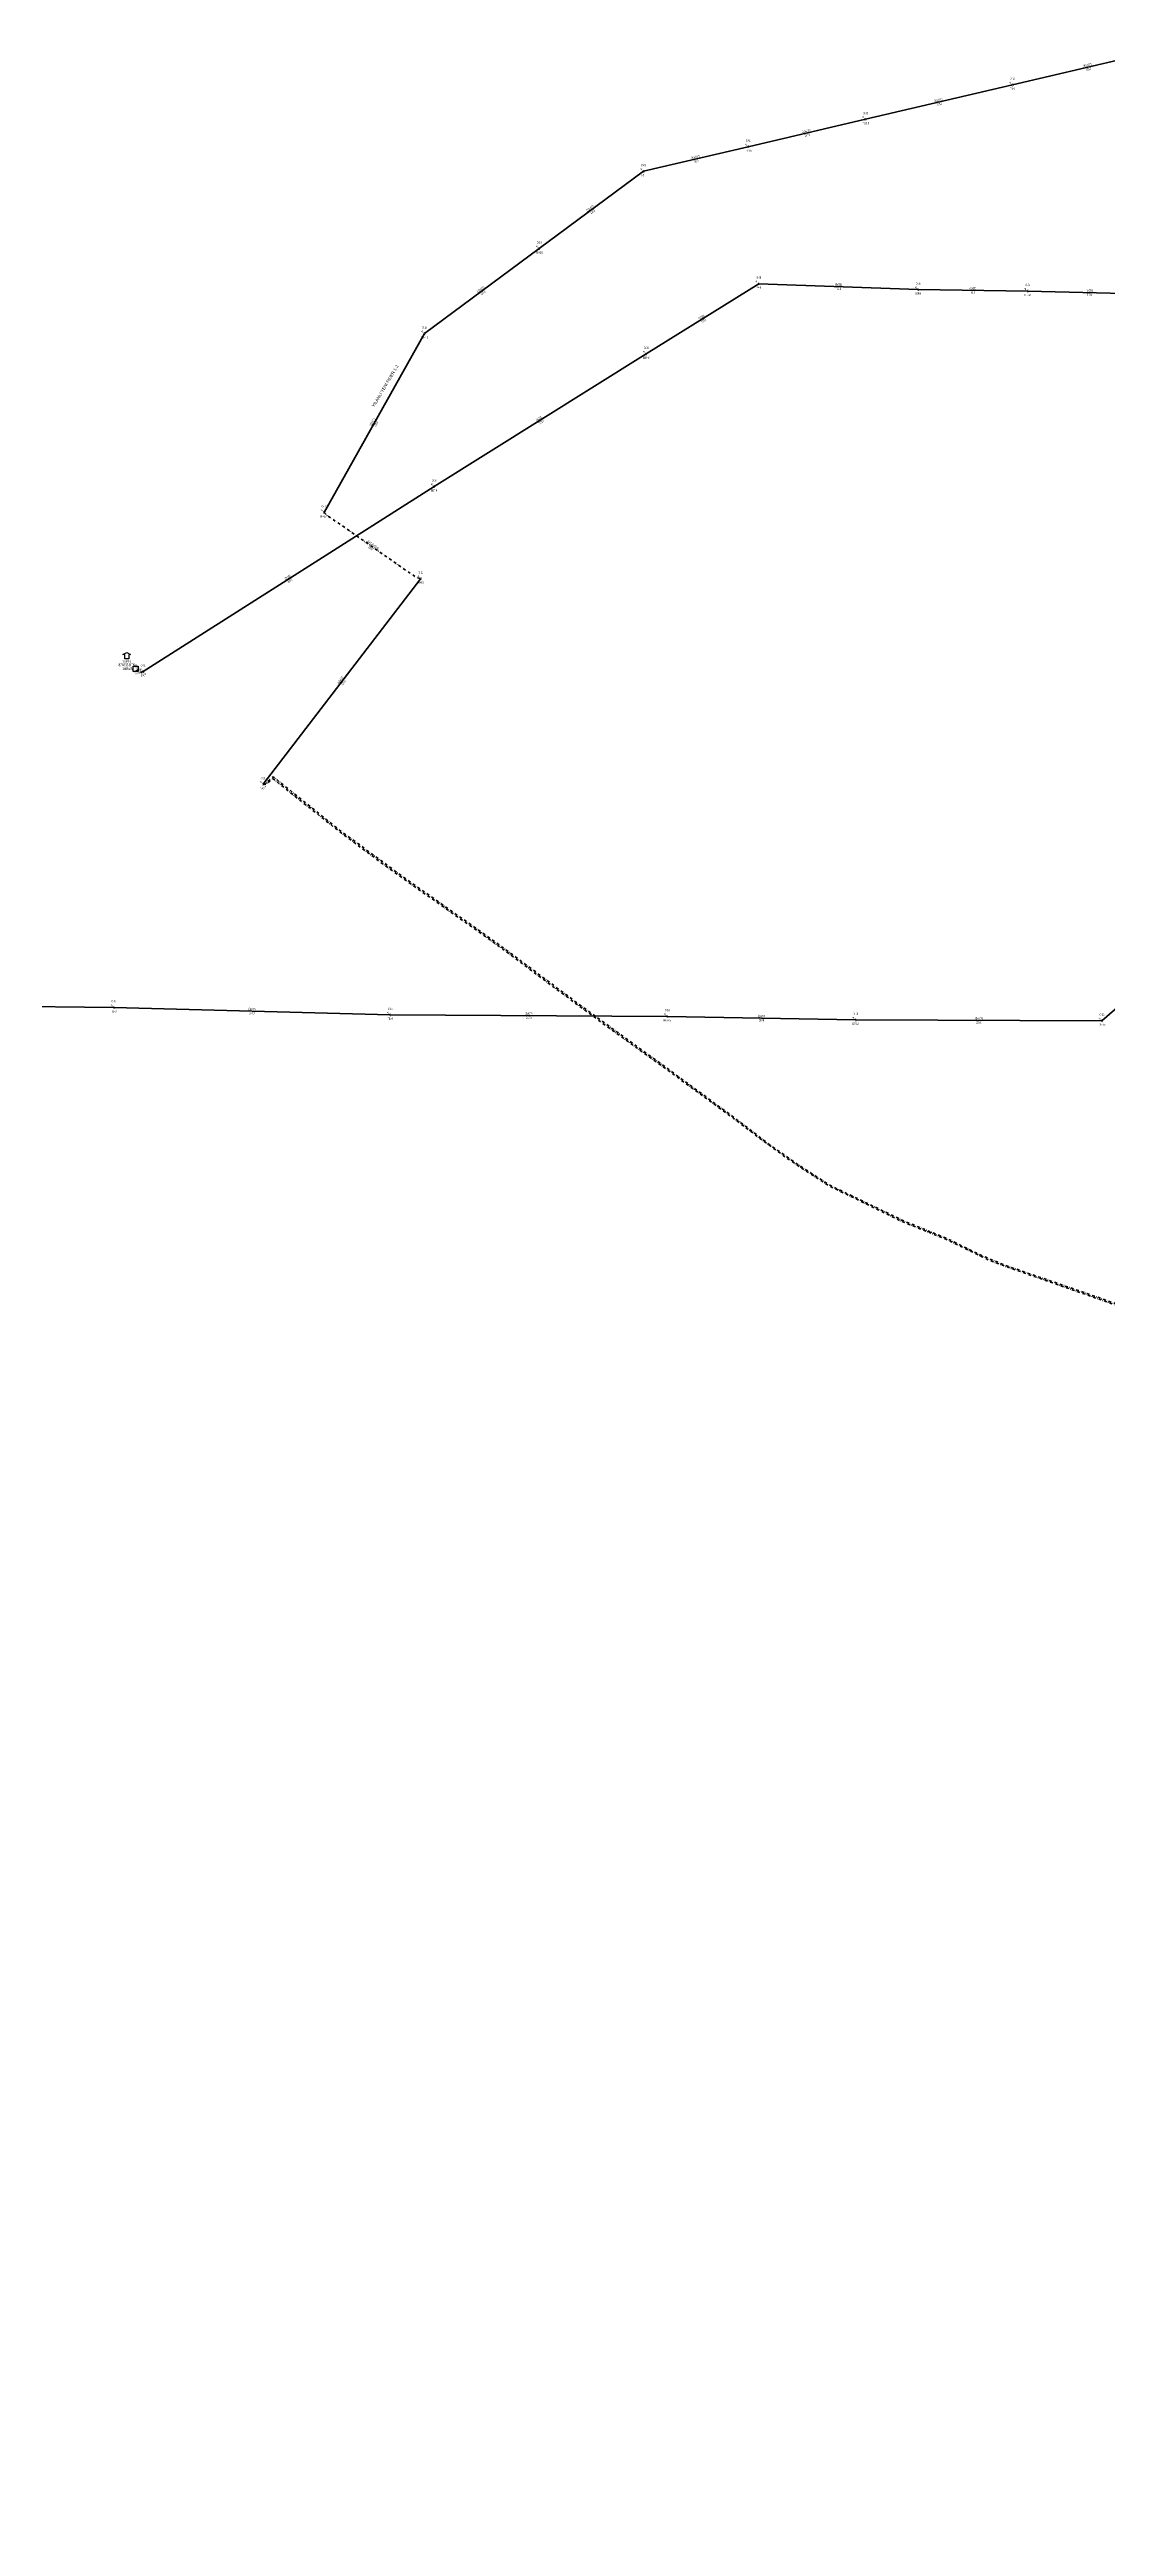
# Model space of a CAD drawing. Header units: millimetres. Extents: x 575398 to 593980, y 4181204 to 4193824.
# Drawn here: x 578096 to 579041, y 4188845 to 4191057 of the extents above; entities that cross this region are included whole.
import ezdxf
from ezdxf.enums import TextEntityAlignment as Align

# ---------------------------------------------------------------- set-up
doc = ezdxf.new("R2010")
doc.units = ezdxf.units.MM
doc.linetypes.add('DASHDOT', pattern=[5, 2.5, -1.25, 0, -1.25])
for name, color, linetype, lineweight in [('DIREK_ENH_MEVCUT', 6, 'Continuous', 25), ('DIREK_ENH_YENI', 6, 'Continuous', 25), ('HAT_ABH_HAVAI_MEVCUT', 250, 'Continuous', 80), ('HAT_ABH_YERALTI_YENI', 10, 'DASHDOT', 80), ('HAT_ENH_HAVAI_BYSK', 6, 'Continuous', 70), ('HAT_ENH_HAVAI_YENI', 6, 'Continuous', 70), ('HAT_OG_HAVAI_MEVCUT', 48, 'Continuous', 70), ('HAT_OG_YERALTI_MEVCUT', 48, 'DASHDOT', 70), ('HAT_OG_YERALTI_YENI', 1, 'DASHDOT', 70), ('KULLANICI', 1, 'Continuous', 25), ('TRAFO_MEVCUT', 5, 'Continuous', 30)]:
    doc.layers.add(name, color=color, linetype=linetype, lineweight=lineweight)
doc.styles.add('Direk', font='B_CAD')
doc.styles.get("Standard").update_dxf_attribs({"font": 'Arial'})

# ---------------------------------------------------------------- blocks, each defined once
blk = doc.blocks.new('MEV_BINA_KARE')
at = {"layer": 'TRAFO_MEVCUT', "linetype": 'Continuous'}
for p, q in [((-2.25, -2.25), (-2.25, 2.25)), ((-2.25, 2.25), (2.25, 2.25)), ((0, 1.8), (0, 2.7)), ((2.25, 2.25), (2.25, -2.25)), ((2.25, -2.25), (-2.25, -2.25))]:
    blk.add_line(p, q, dxfattribs=at)
blk = doc.blocks.new('MEV_DAPT')
at = {"layer": 'TRAFO_MEVCUT', "linetype": 'Continuous'}
for p, q in [((-3.4, 2), (0, 3.6)), ((-1.8, 2), (-3.4, 2)), ((-1.8, -2), (-1.8, 2)), ((0, 3.6), (3.4, 2)), ((3.4, 2), (1.8, 2)), ((1.8, 2), (1.8, -2)), ((1.8, -2), (-1.8, -2))]:
    blk.add_line(p, q, dxfattribs=at)

msp = doc.modelspace()

# ---------------------------------------------------------------- linework, layer by layer
at = {"layer": 'HAT_ABH_HAVAI_MEVCUT'}
for p, q in [((579035.85, 4190189.75), (579125.9, 4190268.14)), ((578153.82, 4190201.62), (577904.01, 4190204.46)), ((578400.52, 4190195.01), (578153.82, 4190201.62)), ((578400.52, 4190195.01), (578647.75, 4190193.64)), ((578816.07, 4190190.52), (578647.75, 4190193.64)), ((579035.85, 4190189.75), (578816.07, 4190190.52))]:
    msp.add_line(p, q, dxfattribs=at)
at = {"layer": 'HAT_ABH_YERALTI_YENI', "flags": 128}
msp.add_lwpolyline([(578286.987, 4190400.942), (578290.19313, 4190402.442302), (578296.053697, 4190407.570298), (578353.583271, 4190361.247306), (578414.72146, 4190316.197317), (578496.192964, 4190258.717218), (578579.2647, 4190196.8563), (578632.925863, 4190158.109362), (578700.77829, 4190108.252373), (578717.604443, 4190095.669337), (578738.454411, 4190079.524258), (578765.654253, 4190060.503389), (578793.424722, 4190042.623773), (578860.505119, 4190010.311185), (578897.215396, 4189995.474907), (578927.648786, 4189980.44842), (578950.599669, 4189970.972569), (579018.123753, 4189947.767109), (579048.210869, 4189937.156344), (579081.839766, 4189921.825523), (579131.046753, 4189907.483788), (579150.086643, 4189903.032905), (579178.522842, 4189903.032905), (579222.44987, 4189885.407673), (579267.244579, 4189859.971481), (579287.584045, 4189847.834586), (579322.812045, 4189819.584656), (579341.707294, 4189800.689408), (579358.133254, 4189773.922198), (579365.674072, 4189748.035809), (579374.148921, 4189687.205608), (579383.371801, 4189620.804946), (579399.4203, 4189506.587815), (579410.614856, 4189393.386958), (579416.849319, 4189322.499867), (579424.760961, 4189260.468426), (579428.343549, 4189227.634492), (579434.430228, 4189197.010893), (579438.222773, 4189123.058859), (579445.024584, 4189037.881619), (579458.621386, 4188928.624479), (579472.500323, 4188797.060795), (579483.383248, 4188705.615374), (579492.772151, 4188613.924631), (579500.693019, 4188542.515072), (579506.874801, 4188481.220507), (579513.791381, 4188427.353956), (579519.727191, 4188357.906585), (579524.169758, 4188297.607342), (579530.101931, 4188233.099029), (579536.525917, 4188188.128528), (579542.213156, 4188169.335909), (579556.275526, 4188155.27354), (579579.269417, 4188137.220397), (579596.509791, 4188119.980023), (579613.104623, 4188107.311304), (579648.103022, 4188090.192522), (579656.866824, 4188078.569705), (579664.919856, 4188062.808154), (579670.768409, 4188044.585127), (579681.573163, 4188025.451708), (579688.773257, 4188007.344897), (579694.171257, 4187995.314815), (579698.673238, 4187990.812834), (579708.915244, 4187986.198304), (579719.352187, 4187981.034629), (579730.607139, 4187974.394207), (579744.000532, 4187966.62829), (579767.384868, 4187959.324755), (579783.479449, 4187951.558838), (579804.951686, 4187934.124663), (579815.700165, 4187923.376184), (579836.240452, 4187910.826912), (579852.320721, 4187896.096883), (579865.263916, 4187877.863861), (579872.346788, 4187855.932614), (579887.197292, 4187826.346876), (579894.059323, 4187807.229012), (579896.309545, 4187777.866362), (579902.383856, 4187741.63279), (579898.922058, 4187720.367459), (579898.922058, 4187694.549171), (579902.055329, 4187658.867923), (579910.734551, 4187622.222317), (579915.556342, 4187596.506102), (579926.16428, 4187594.898839), (579937.415124, 4187587.505427), (579940.951104, 4187580.433468), (579933.398, 4187579.159)], dxfattribs=at)
at = {"layer": 'HAT_ENH_HAVAI_BYSK'}
msp.add_line((578969.59, 4190841.22), (579079.991, 4190838.589), dxfattribs=at)
at = {"layer": 'HAT_ENH_HAVAI_YENI'}
for p, q in [((579090.825, 4191056.868), (578955.941, 4191025.326)), ((578955.941, 4191025.326), (578824.709, 4190994.571)), ((578824.709, 4190994.571), (578720.116, 4190970.087)), ((578720.116, 4190970.087), (578626.698, 4190948.186)), ((578626.698, 4190948.186), (578533.408, 4190879.124)), ((578533.408, 4190879.124), (578431.103, 4190803.279)), ((578431.103, 4190803.279), (578341.376, 4190643.569)), ((578427.804733, 4190584.542485), (578286.987, 4190400.942))]:
    msp.add_line(p, q, dxfattribs=at)
at = {"layer": 'HAT_OG_HAVAI_MEVCUT'}
for p, q in [((578729.48, 4190847.83), (578628.92, 4190785.07)), ((578871.77, 4190842.59), (578729.48, 4190847.83)), ((578871.77, 4190842.59), (578969.59, 4190841.22)), ((578439.73, 4190666.73), (578628.92, 4190785.07)), ((578439.73, 4190666.73), (578179.85, 4190501.54))]:
    msp.add_line(p, q, dxfattribs=at)
at = {"layer": 'HAT_OG_YERALTI_MEVCUT', "flags": 128}
msp.add_lwpolyline([(578179.85, 4190501.54), (578176.234788, 4190500.226657), (578173.200032, 4190503.968664)], dxfattribs=at)
at = {"layer": 'HAT_OG_YERALTI_YENI', "flags": 128}
for points in [[(578341.376, 4190643.569), (578344.031413, 4190641.094131), (578424.275458, 4190585.179962), (578427.804733, 4190584.542485)], [(579517.159, 4188163.736), (579521.733544, 4188165.367132), (579523.465075, 4188169.43623), (579536.191829, 4188169.263077), (579540.087773, 4188170.475148), (579539.135431, 4188175.063706), (579535.329111, 4188188.035858), (579527.66293, 4188248.858003), (579523.469852, 4188296.253303), (579521.633059, 4188320.828034), (579514.760974, 4188406.088181), (579507.887196, 4188464.57495), (579499.694898, 4188539.760472), (579493.848474, 4188592.825152), (579486.53537, 4188664.0455), (579478.63547, 4188735.849799), (579471.911851, 4188792.583871), (579464.746291, 4188860.149821), (579460.036708, 4188904.069648), (579453.508363, 4188960.312944), (579444.956315, 4189029.046161), (579439.555949, 4189086.972672), (579436.632145, 4189135.457385), (579433.144174, 4189197.101638), (579427.410714, 4189225.879658), (579422.796598, 4189267.059889), (579417.509077, 4189310.486438), (579415.145064, 4189327.238514), (579409.854645, 4189389.68333), (579404.679378, 4189442.100652), (579399.840872, 4189491.258651), (579394.105637, 4189538.166487), (579387.581432, 4189582.26443), (579379.933742, 4189635.471018), (579372.28487, 4189691.156298), (579367.336653, 4189728.723175), (579364.522915, 4189747.631494), (579356.740949, 4189773.869979), (579339.622167, 4189800.499196), (579305.990774, 4189831.194076), (579285.79939, 4189846.996028), (579236.376116, 4189876.233685), (579222.47625, 4189883.842032), (579178.728252, 4189901.546072), (579150.41688, 4189901.546072), (579122.199061, 4189908.928901), (579079.669567, 4189921.575258), (579047.654335, 4189936.149579), (579010.226625, 4189949.269256), (578955.181764, 4189968.504762), (578935.362211, 4189975.883349), (578896.469359, 4189994.796996), (578857.347843, 4190010.505117), (578809.978042, 4190033.808202), (578792.967511, 4190041.95891), (578768.27147, 4190057.873321), (578755.790909, 4190066.297599), (578732.865333, 4190082.881635), (578706.985951, 4190102.617027), (578689.817068, 4190115.138195), (578646.78147, 4190146.669582), (578612.171913, 4190171.589936), (578575.056731, 4190198.581257), (578545.548229, 4190220.473797), (578501.075905, 4190253.704271), (578486.376044, 4190264.251962), (578450.187044, 4190289.792045), (578404.592319, 4190321.890473), (578356.908837, 4190357.37212), (578317.87969, 4190388.259886), (578295.889245, 4190405.834927), (578289.655733, 4190401.159793), (578286.987, 4190400.942)]]:
    msp.add_lwpolyline(points, dxfattribs=at)

# ---------------------------------------------------------------- block references
at = {"layer": 'TRAFO_MEVCUT'}
for name, p in [('MEV_DAPT', (578165.26539, 4190514.81597)), ('MEV_BINA_KARE', (578173.200032, 4190503.968664))]:
    msp.add_blockref(name, p, dxfattribs=at)

# ---------------------------------------------------------------- texts
at = {"layer": 'DIREK_ENH_MEVCUT', "color": 32, "linetype": 'ByBlock', "style": 'Direk'}
for p in [(578727.500101, 4190849.809899), (578869.790101, 4190844.569899), (578967.610101, 4190843.199899), (578626.940101, 4190787.049899), (578437.750101, 4190668.709899), (578177.870101, 4190503.519899), (578151.840101, 4190203.599899), (578398.540101, 4190196.989899), (578645.770101, 4190195.619899), (578814.090101, 4190192.499899), (579033.870101, 4190191.729899)]:
    msp.add_text('4', height=2, rotation=225.000001, dxfattribs=at).set_placement(p, align=Align.MIDDLE_CENTER)
at = {"layer": 'DIREK_ENH_MEVCUT', "linetype": 'ByBlock', "width": 0.53}
for s, p in [('O-56', (578729.48, 4190853.33)), ('O-55', (578871.77, 4190848.09)), ('O-54', (578969.59, 4190846.72)), ('PA-6', (578729.48, 4190844.33)), ('BER-4', (578871.77, 4190839.09)), ('BER-8', (578969.59, 4190837.72)), ('BER+0', (578628.92, 4190781.57)), ('O-03', (578628.92, 4190790.57)), ('O-02', (578439.73, 4190672.23)), ('BET-4', (578439.73, 4190663.23)), ('O-01', (578179.85, 4190507.04)), ('L+0', (578179.85, 4190498.04)), ('O-16', (578153.82, 4190207.12)), ('TB+3', (578153.82, 4190198.12)), ('TB+3', (578400.52, 4190191.51)), ('O-15', (578400.52, 4190200.51)), ('NB+4.5', (578647.75, 4190190.14)), ('O-14', (578647.75, 4190199.14)), ('BER-8', (578816.07, 4190187.02)), ('O-13', (578816.07, 4190196.02)), ('DB+1.5', (579035.85, 4190186.25)), ('O-12', (579035.85, 4190195.25))]:
    msp.add_text(s, height=2.05, dxfattribs=at).set_placement(p, align=Align.MIDDLE_CENTER)
at = {"layer": 'DIREK_ENH_MEVCUT', "linetype": 'ByBlock', "style": 'Direk'}
for p in [(578729.48, 4190847.83), (578871.77, 4190842.59), (578969.59, 4190841.22), (578628.92, 4190785.07), (578439.73, 4190666.73), (578179.85, 4190501.54), (578153.82, 4190201.62), (578400.52, 4190195.01), (578647.75, 4190193.64), (578816.07, 4190190.52), (579035.85, 4190189.75)]:
    msp.add_text('6', height=2.5, dxfattribs=at).set_placement(p, align=Align.MIDDLE_CENTER)
at = {"layer": 'DIREK_ENH_MEVCUT', "color": 32, "style": 'Direk'}
msp.add_text('f', height=2, rotation=405.000001, dxfattribs=at).set_placement((578181.829899, 4190499.560101), align=Align.MIDDLE_CENTER)
at = {"layer": 'DIREK_ENH_YENI', "color": 32, "style": 'Direk'}
for s, rotation, p in [('4', 225.000001, (578953.961101, 4191027.305899)), ('4', 225.000001, (578822.729101, 4190996.550899)), ('4', 225.000001, (578718.136101, 4190972.066899)), ('4', 225.000001, (578624.718101, 4190950.165899)), ('4', 225.000001, (578531.428101, 4190881.103899)), ('4', 225.000001, (578429.123101, 4190805.258899)), ('4', 225.000001, (578339.396101, 4190645.548899)), ('4', 225.000001, (578425.824834, 4190586.522384)), ('4', 225.000001, (578285.007101, 4190402.921899)), ('f', 405.000001, (578288.966899, 4190398.962101))]:
    msp.add_text(s, height=2, rotation=rotation, dxfattribs=at).set_placement(p, align=Align.MIDDLE_CENTER)
at = {"layer": 'DIREK_ENH_YENI', "width": 0.53}
for s, p in [('O-02', (578955.941, 4191030.826)), ('TB+0', (578956.131439, 4191021.826)), ('O-03', (578824.709, 4191000.071)), ('TB-1.5', (578825.151519, 4190991.071)), ('TB-1.5', (578720.116, 4190966.587)), ('O-04', (578720.116, 4190975.587)), ('N-3', (578625.643296, 4190944.686)), ('O-05', (578626.698, 4190953.686)), ('TB+1.5', (578533.598439, 4190875.624)), ('O-14', (578533.408, 4190884.624)), ('O-13', (578431.103, 4190808.779)), ('NA+4.5', (578431.187451, 4190799.779)), ('O-12', (578341.376, 4190649.069)), ('N+4.5', (578340.869803, 4190640.069)), ('N+4.5', (578427.804733, 4190581.042485)), ('O-11', (578427.804733, 4190590.042485)), ('O-01', (578286.987, 4190406.442)), ('N+3', (578286.354042, 4190397.442))]:
    msp.add_text(s, height=2.05, dxfattribs=at).set_placement(p, align=Align.MIDDLE_CENTER)
at = {"layer": 'DIREK_ENH_YENI', "style": 'Direk'}
for p in [(578955.941, 4191025.326), (578824.709, 4190994.571), (578720.116, 4190970.087), (578626.698, 4190948.186), (578533.408, 4190879.124), (578431.103, 4190803.279), (578341.376, 4190643.569), (578427.804733, 4190584.542485), (578286.987, 4190400.942)]:
    msp.add_text('8', height=2.5, dxfattribs=at).set_placement(p, align=Align.MIDDLE_CENTER)
at = {"layer": 'HAT_ABH_HAVAI_MEVCUT', "lineweight": 30, "width": 0.53}
for rotation, p in [(358.465203, (578277.192766, 4190199.164695, 289076.91)), (359.682504, (578524.13971, 4190195.174987, 289323.875)), (358.93808, (578731.925753, 4190192.929854, 289323.875)), (359.799265, (578925.962978, 4190190.984995, 289408.035))]:
    msp.add_text('(3x477)', height=2.05, rotation=rotation, dxfattribs=at).set_placement(p, align=Align.CENTER)
for s, rotation, p in [('247.0', 358.465203, (578277.147234, 4190197.465305, 289076.91)), ('247.0', 359.682504, (578524.13029, 4190193.475013, 289323.875)), ('168.0', 358.93808, (578731.894247, 4190191.230146, 289323.875)), ('220.0', 359.799265, (578925.957022, 4190189.285005, 289408.035))]:
    msp.add_text(s, height=2.05, rotation=rotation, dxfattribs=at).set_placement(p, align=Align.TOP_CENTER)
at = {"layer": 'HAT_ENH_HAVAI_BYSK', "lineweight": 30, "width": 0.53}
msp.add_text('[3x3/0]', height=2.05, rotation=358.634825, dxfattribs=at).set_placement((579024.810751, 4190840.754259, 289539.9955), align=Align.CENTER)
msp.add_text('110.0', height=2.05, rotation=358.634825, dxfattribs=at).set_placement((579024.770249, 4190839.054741, 289539.9955), align=Align.TOP_CENTER)
at = {"layer": 'HAT_ENH_HAVAI_YENI', "lineweight": 30, "width": 0.53}
for rotation, p in [(373.161842, (579023.189453, 4191041.924671, 289477.9705)), (373.189576, (578890.131052, 4191010.776077, 289412.3545)), (373.17504, (578772.218762, 4190983.156627, 289360.058)), (373.19419, (578673.212986, 4190959.964062, 289313.349)), (396.512313, (578579.547254, 4190914.33817, 289266.704)), (396.551818, (578481.749283, 4190841.884321, 289215.5515)), (420.672199, (578385.498443, 4190723.840335, 289170.688)), (412.512548, (578356.721403, 4190493.259542, 289143.4935))]:
    msp.add_text('2(3x477)', height=2.05, rotation=rotation, dxfattribs=at).set_placement(p, align=Align.CENTER)
for s, rotation, p in [('139.0', 373.161842, (579023.576547, 4191040.269329, 289477.9705)), ('135.0', 373.189576, (578890.518948, 4191009.120923, 289412.3545)), ('107.0', 373.17504, (578772.606238, 4190981.501373, 289360.058)), ('96.0', 373.19419, (578673.601014, 4190958.308938, 289313.349)), ('116.0', 396.512313, (578580.558746, 4190912.97183, 289266.704)), ('127.0', 396.551818, (578482.761717, 4190840.518679, 289215.5515)), ('183.0', 420.672199, (578386.980557, 4190723.007665, 289170.688)), ('231.0', 412.512548, (578358.07033, 4190492.224943, 289143.4935))]:
    msp.add_text(s, height=2.05, rotation=rotation, dxfattribs=at).set_placement(p, align=Align.TOP_CENTER)
at = {"layer": 'HAT_OG_HAVAI_MEVCUT', "lineweight": 30, "width": 0.53}
for rotation, p in [(357.890967, (578800.656281, 4190846.059424, 289364.74)), (359.197607, (578920.691903, 4190842.754917, 289484.795)), (391.968494, (578678.749965, 4190817.171088, 289314.46)), (32.02634, (578533.874237, 4190726.620634, 289314.46)), (392.441653, (578309.334026, 4190584.852347, 289089.925))]:
    msp.add_text('(3x3/0)', height=2.05, rotation=rotation, dxfattribs=at).set_placement(p, align=Align.CENTER)
for s, rotation, p in [('142.0', 357.890967, (578800.593719, 4190844.360576, 289364.74)), ('98.0', 359.197607, (578920.668097, 4190841.055083, 289484.795)), ('119.0', 391.968494, (578679.650035, 4190815.728912, 289314.46)), ('223.0', 32.02634, (578534.775763, 4190725.179366, 289314.46)), ('308.0', 392.441653, (578310.245974, 4190583.417653, 289089.925))]:
    msp.add_text(s, height=2.05, rotation=rotation, dxfattribs=at).set_placement(p, align=Align.TOP_CENTER)
at = {"layer": 'HAT_OG_YERALTI_MEVCUT', "lineweight": 30, "width": 0.53}
msp.add_text('27.0', height=2.05, rotation=309.041946, dxfattribs=at).set_placement((578174.057228, 4190501.562255), align=Align.TOP_CENTER)
msp.add_text('(3(1x150)-AL)', height=2.05, rotation=309.041946, dxfattribs=at).set_placement((578175.377592, 4190502.633066), align=Align.CENTER)
at = {"layer": 'HAT_OG_YERALTI_YENI', "lineweight": 30, "width": 0.53}
msp.add_text('2(3(1x400))-AL', height=2.05, rotation=325.13116, dxfattribs=at).set_placement((578384.639381, 4190613.83444), align=Align.CENTER)
msp.add_text('149.0', height=2.05, rotation=325.13116, dxfattribs=at).set_placement((578383.667491, 4190612.439653), align=Align.TOP_CENTER)
at = {"layer": 'KULLANICI'}
msp.add_text('YILANLI YENİ FİDER 1-2', height=2.715314, rotation=59.500839, dxfattribs=at).set_placement((578396.008763, 4190756.514849), align=Align.MIDDLE_CENTER)
at = {"layer": 'TRAFO_MEVCUT', "width": 0.6}
for s, height, p in [('874033 BTK', 2.5, (578165.26539, 4190506.31597)), ('DAPT-3', 2.1, (578165.26539, 4190509.31597)), ('160kVA', 2.5, (578165.897656, 4190502.909792))]:
    msp.add_text(s, height=height, dxfattribs=at).set_placement(p, align=Align.CENTER)

doc.saveas('drawing.dxf')
